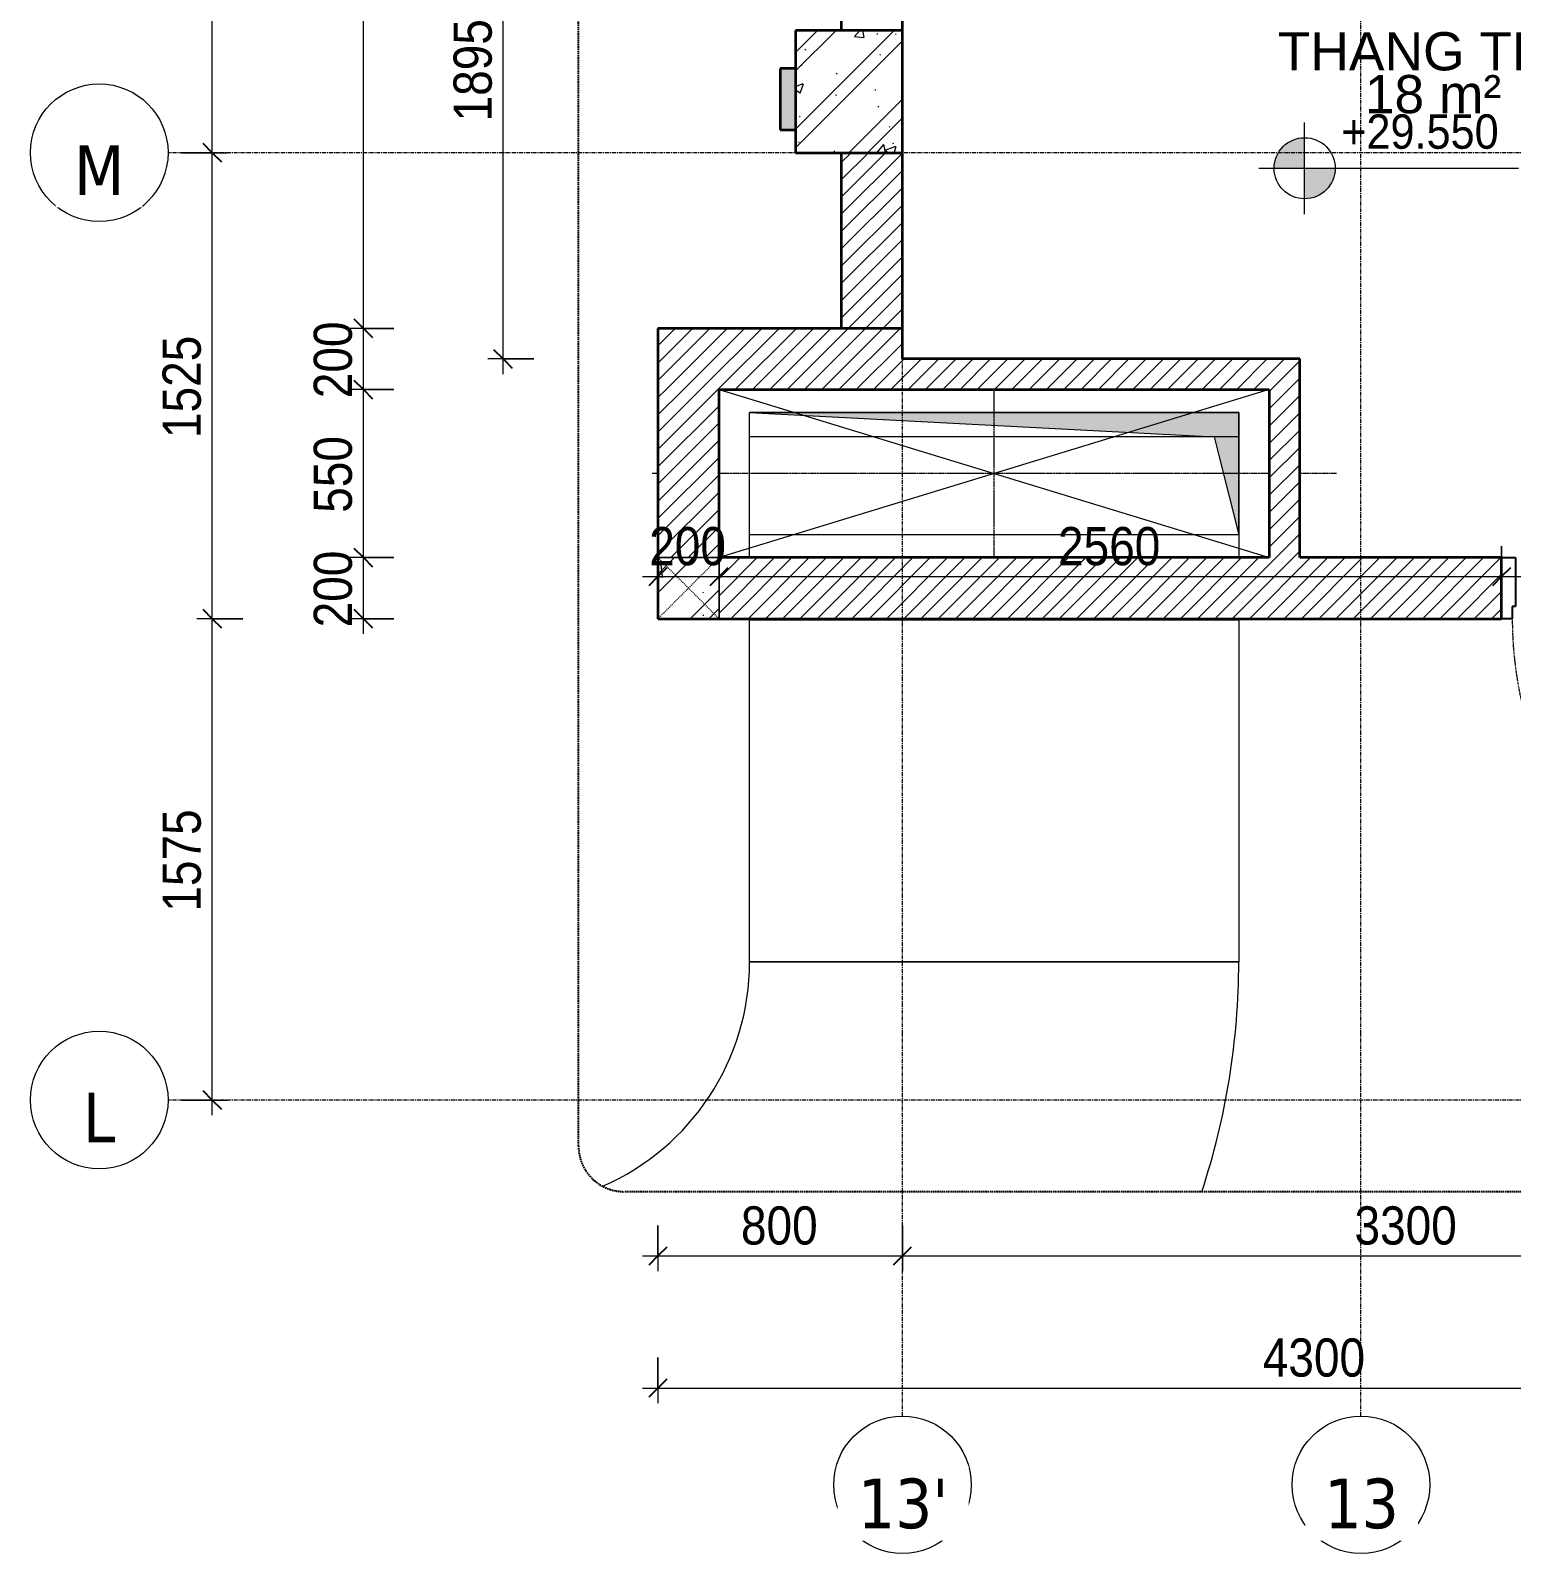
# Model space of a CAD drawing. Header units: millimetres. Extents: x 112507 to 177976, y -4970 to 80839.
# Drawn here: x 150347 to 155193, y 68453 to 73437 of the extents above; entities that cross this region are included whole.
import ezdxf

# ---------------------------------------------------------------- set-up
doc = ezdxf.new("R2010")
doc.units = ezdxf.units.MM
for name, pattern in [('Dash', [6, 3, -3]), ('Dash - Tight', [4.5, 3, -1.5]), ('Grid Line', [22.225, 12.7, -3.175, 3.175, -3.175]), ('Hidden', [7.14375, 4.7625, -2.38125]), ('IMPORT-CENTER _3_', [10.16, 6.35, -1.27, 1.27, -1.27])]:
    doc.linetypes.add(name, pattern=pattern)
for name, color, linetype, lineweight in [('0-2', 250, 'Continuous', 18), ('0-4', 90, 'Continuous', 5), ('A-ANNO-DIMS', 211, 'Continuous', 9), ('A-ANNO-DIMS-50', 211, 'Continuous', 9), ('A-AREA-IDEN', 2, 'Continuous', 9), ('A-DETL-GENF-2', 92, 'Dash - Tight', 18), ('A-DETL-GENF-3', 254, 'Continuous', 18), ('A-DETL-GENF-4', 92, 'Hidden', 25), ('A-DETL-MEDM', 33, 'Continuous', 35), ('A-DOOR', 31, 'Continuous', 18), ('A-DOOR-FRAM', 31, 'Continuous', 25), ('A-FLOR-1', 250, 'Continuous', 18), ('A-WALL', 113, 'Continuous', 18), ('A-WALL-3', 113, 'Continuous', 35), ('A-WALL-PATT-2', 111, 'Continuous', 18), ('G-ANNO-DIMS', 111, 'Continuous', 9), ('G-IMPT', 8, 'Continuous', 18), ('G-IMPT-2', 8, 'IMPORT-CENTER _3_', 18), ('M-EQPM', 50, 'Continuous', 18), ('S-COLS', 52, 'Continuous', 18), ('S-COLS-1', 9, 'Continuous', 5), ('S-COLS-2', 7, 'Continuous', 35), ('S-COLS-3', 52, 'Dash', 18), ('S-COLS-4', 254, 'Continuous', 18), ('S-COLS-5', 52, 'Continuous', 35), ('S-COLS-HDLN', 52, 'Dash', 18), ('S-GRID-1', 1, 'Grid Line', 9), ('S-GRID-IDEN', 1, 'Continuous', 9)]:
    doc.layers.add(name, color=color, linetype=linetype, lineweight=lineweight)
doc.styles.add('Arial_3', font='arial.ttf', dxfattribs={"width": 0.9, "height": 112.5})
doc.styles.add('Arial_4', font='arial.ttf', dxfattribs={"height": 125})
doc.styles.add('Tahoma_B', font='tahomabd.ttf', dxfattribs={"height": 162.5})
doc.styles.add('UTM Avo', font='', dxfattribs={"width": 0.9, "height": 125})
doc.styles.get('UTM Avo').set_extended_font_data('UTM Avo')
doc.dimstyles.new('1_Dim_chi_tiet_2_5', dxfattribs={"dimscale": 304.8, "dimtxt": 124.912619, "dimasz": 0.19685, "dimexe": 0.164042, "dimexo": 0.0625, "dimgap": 0.016404, "dimtad": 1, "dimdec": 0, "dimrnd": 5, "dimzin": 0, "dimdsep": 46, "dimtxsty": 'UTM Avo', "dimblk1": 'OBLIQUE', "dimblk2": 'OBLIQUE', "dimsah": 1, "dimcen": 0.09, "dimdle": 0.164042, "dimazin": 0, "dimtfac": 1, "dimtdec": 4, "dimtix": 1, "dimtmove": 0, "dimatfit": 3, "dimfxl": 0.328084, "dimfxlon": 1, "dimtvp": 1, "dimtolj": 1, "dimtzin": 0, "dimarcsym": 2})
pattern_1 = [(45, (38247.545, 0), (-28.284271, 28.284271), [])]
pattern_2 = [(50, (38247.54, 0), (364.3679, -31.8783), [38.1, -419.1]), (355, (38247.54, 0), (-70.4859, 382.1133), [30.48, -335.28]), (100.451, (38277.9, -2.66), (293.885, 350.2334), [32.38, -356.18]), (46.184, (38247.54, 101.6), (542.1585, -84.0858), [57.15, -628.65]), (96.636, (38292.7, 94.6), (474.8049, 494.8554), [48.57, -534.27]), (351.184, (38247.54, 101.6), (474.8102, 494.85), [45.72, -502.92]), (21, (38298.34, 76.2), (303.22847, -204.53046), [38.1, -419.1]), (326, (38298.34, 76.2), (123.6039, 368.376), [30.48, -335.28]), (71.451, (38323.6, 59.16), (426.8341, 163.8427), [32.38, -356.18]), (37.5, (38247.54, 0), (6.17665, 169.11015), [3.353, -327.863, 3.353, -337.007, -336.55]), (37.5, (38247.54, 0), (6.17665, 169.11015), [-671.576, 3.353, -333.197]), (7.5, (38247.54, 0), (133.63888, 200.3615), [3.353, -190.703, 3.353, -320.243, -128.27]), (7.5, (38247.54, 0), (133.63888, 200.3615), [-517.652, 3.353, -124.917]), (327.5, (38134.26, 0), (271.18182, -11.45836), [3.353, -123.647, 3.353, -392.887, -525.78]), (327.5, (38134.26, 0), (271.18182, -11.45836), [-523.24, 3.353, -522.427]), (317.5, (38083.46, 0), (296.2585, 50.85285), [3.353, -161.747, 3.353, -259.791, -373.38]), (317.5, (38083.46, 0), (296.2585, 50.85285), [-428.244, 3.353, -370.027]), (45, (38247.54, 0), (-125.72359, 125.72359), []), (45, (38247.54, 190.5), (-125.72359, 125.72359), [])]

# ---------------------------------------------------------------- blocks, each defined once
blk = doc.blocks.new('NCV_TKTC_KET CAU_rvt-5-TKCS_THANG BỘ TB5 - MẶT BẰNG TUM MÁI')
at = {"layer": 'S-COLS-1'}
blk.add_hatch(color=256, dxfattribs=at).paths.add_polyline_path([(114602.6, 73111.9), (114602.6, 73311.9), (114552.6, 73311.9), (114552.6, 73111.9)])
at = {"layer": 'A-FLOR-1'}
blk.add_line((114152.4, 72461.9), (114152.4, 71511.9), dxfattribs=at)
at = {"layer": 'S-COLS-2'}
for p, q in [((114552.6, 73311.9), (114552.6, 73111.9)), ((114602.6, 73311.9), (114552.6, 73311.9)), ((114552.6, 73111.9), (114602.6, 73111.9))]:
    blk.add_line(p, q, dxfattribs=at)
blk = doc.blocks.new('TKTC_XREF_260130_MB TUM MAI - TKTC_XREF_260130_MB TUM MAI_dwg_$H1600x400-4167682-TKCS_THANG BỘ TB5 - MẶT BẰNG TUM MÁI')
at = {"layer": 'G-IMPT'}
blk.add_hatch(color=256, dxfattribs=at).paths.add_polyline_path([(-800, -200), (-800, 200), (800, 200), (-720, 120), (-735.1, 59.6)])
for p, q in [((-800, -200), (-800, 200)), ((-800, 200), (800, 200)), ((800, 200), (-720, 120)), ((-720, 120), (-735.1, 59.6)), ((-735.1, 59.6), (-800, -200))]:
    blk.add_line(p, q, dxfattribs=at)
at = {"layer": 'G-IMPT', "flags": 128}
blk.add_lwpolyline([(-800, -200), (800, -200), (800, 200), (-800, 200)], close=True, dxfattribs=at)
at = {"layer": 'G-IMPT-2'}
for p, q in [((0, -275), (0, 275)), ((-1120, 0), (-1000.1, 0)), ((-900.1, 0), (899.9, 0)), ((1099.9, 0), (1120, 0))]:
    blk.add_line(p, q, dxfattribs=at)
blk = doc.blocks.new('TKTC_XREF_260130_MB TUM MAI - TKTC_XREF_260130_MB TUM MAI_dwg_A$Ced4233ca-4167688-TKCS_THANG BỘ TB5 - MẶT BẰNG TUM MÁI')
at = {"extrusion": (0, 0, -1), "zscale": -1}
blk.add_blockref('TKTC_XREF_260130_MB TUM MAI - TKTC_XREF_260130_MB TUM MAI_dwg_$H1600x400-4167682-TKCS_THANG BỘ TB5 - MẶT BẰNG TUM MÁI', (12000.1, 54753.3), dxfattribs=at)
blk = doc.blocks.new('TKTC_XREF_260130_MB TUM MAI - TKTC_XREF_260130_MB TUM MAI_dwg-4167669-TKCS_THANG BỘ TB5 - MẶT BẰNG TUM MÁI')
blk.add_blockref('TKTC_XREF_260130_MB TUM MAI - TKTC_XREF_260130_MB TUM MAI_dwg_A$Ced4233ca-4167688-TKCS_THANG BỘ TB5 - MẶT BẰNG TUM MÁI', (-75899.2, -843934.4))
blk = doc.blocks.new('TKTC_XREF_260130_MB TUM MAI - TKTC_XREF_251221_MB TUM MAI-2041484-TKCS_THANG BỘ TB5 - MẶT BẰNG TUM MÁI')
blk.add_blockref('TKTC_XREF_260130_MB TUM MAI - TKTC_XREF_260130_MB TUM MAI_dwg-4167669-TKCS_THANG BỘ TB5 - MẶT BẰNG TUM MÁI', (169499.2, 843934.4))
blk = doc.blocks.new('TKTC_QUAT HUT KHOI_260130 - TKTC_QUAT HUT KHOI_260130_dwg-4168555-TKCS_THANG BỘ TB5 - MẶT BẰNG TUM MÁI')
at = {"layer": 'G-IMPT'}
blk.add_line((114452.5, 70391.9), (116052.5, 70391.9), dxfattribs=at)
at = {"layer": 'G-IMPT', "flags": 128}
for points in [[(114452.5, 71715.2), (114452.5, 72111.9), (116052.5, 72111.9), (116052.5, 71715.2)], [(116052.5, 71511.9), (116052.5, 70391.9), (114452.5, 70391.9), (114452.5, 71511.9), (114452.5, 71515.2)], [(116052.5, 71515.2), (116052.5, 71511.9), (114452.5, 71511.9), (116052.5, 71511.9)]]:
    blk.add_lwpolyline(points, dxfattribs=at)
at = {"layer": 'G-IMPT'}
for radius, start in [(800, 293.4642), (2400, 341.7386)]:
    blk.add_arc((113652.5, 70391.9), radius, start, 0, dxfattribs=at)
blk = doc.blocks.new('TKTC_QUAT HUT KHOI_260130 - TKTC_QUAT HUT KHOI_260130-2046036-TKCS_THANG BỘ TB5 - MẶT BẰNG TUM MÁI')
blk.add_blockref('TKTC_QUAT HUT KHOI_260130 - TKTC_QUAT HUT KHOI_260130_dwg-4168555-TKCS_THANG BỘ TB5 - MẶT BẰNG TUM MÁI', (-33652.5, -17238.6))
blk = doc.blocks.new('FD_01 - FD_01-1200x2200mm-1787918-TKCS_THANG BỘ TB5 - MẶT BẰNG TUM MÁI')
at = {"layer": 'A-DETL-GENF-2'}
for p, q in [((610, -100), (570, -100)), ((570, -100), (570, -1320)), ((610, -1320), (610, -100)), ((570, -1320), (610, -1320))]:
    blk.add_line(p, q, dxfattribs=at)
blk.add_arc((610, -100), 1220, 180, 268.1211, dxfattribs=at)
at = {"layer": 'A-DOOR-FRAM'}
for p, q in [((-645, 100), (-600, 100)), ((-600, 100), (-600, -60)), ((600, 100), (645, 100)), ((600, -60), (600, 100)), ((-600, -60), (-610, -60)), ((-610, -60), (-610, -100)), ((610, -60), (600, -60)), ((610, -100), (610, -60)), ((-610, -100), (-645, -100)), ((645, -100), (610, -100))]:
    blk.add_line(p, q, dxfattribs=at)
blk = doc.blocks.new('G1_SOF - BO TRU - 200x200-3431794-TKCS_THANG BỘ TB5 - MẶT BẰNG TUM MÁI')
at = {"layer": 'S-COLS-HDLN'}
for p, q in [((-100, -100), (100, 100)), ((100, -100), (-100, 100))]:
    blk.add_line(p, q, dxfattribs=at)
blk = doc.blocks.new('BORDER VIEW - BORDER VIEW-3764658-TKCS_THANG BỘ TB5 - MẶT BẰNG TUM MÁI')
at = {"layer": 'A-DETL-GENF-4'}
for p, q in [((0, 150), (0, 9613.8)), ((5336.3, 0), (150, 0))]:
    blk.add_line(p, q, dxfattribs=at)
blk.add_arc((150, 150), 150, 180, 270, dxfattribs=at)
blk = doc.blocks.new('Grid - M_Grid Head - Circle-353313-TKCS_THANG BỘ TB5 - MẶT BẰNG TUM MÁI')
at = {"layer": 'S-GRID-IDEN'}
blk.add_circle((0, 0), 4.5, dxfattribs=at)
blk = doc.blocks.new('DIMBLOCK126-TKCS_THANG BỘ TB5 - MẶT BẰNG TUM MÁI')
at = {"layer": 'A-ANNO-DIMS-50', "lineweight": 25}
for p, q in [((151893.7, 74259), (151863.7, 74289)), ((151893.7, 74259), (151923.7, 74229)), ((151893.7, 72361.9), (151863.7, 72391.9)), ((151893.7, 72361.9), (151923.7, 72331.9))]:
    blk.add_line(p, q, dxfattribs=at)
at = {"layer": 'A-ANNO-DIMS-50'}
for p, q in [((151993.7, 74259), (151843.7, 74259)), ((151893.7, 72311.9), (151893.7, 74259)), ((151893.7, 74259), (151993.7, 74259)), ((151993.7, 72361.9), (151843.7, 72361.9)), ((151893.7, 72361.9), (151993.7, 72361.9))]:
    blk.add_line(p, q, dxfattribs=at)
at = {"layer": 'A-ANNO-DIMS-50', "color": 0, "insert": (151731.4, 73139.3), "char_height": 125, "width": 410.824, "attachment_point": 1, "rotation": 90, "line_spacing_factor": 1.110334, "style": 'UTM Avo'}
blk.add_mtext('1895', dxfattribs=at)
blk = doc.blocks.new('_Oblique')
at = {"color": 0, "linetype": 'ByBlock', "lineweight": -2}
blk.add_line((-0.5, -0.5), (0.5, 0.5), dxfattribs=at)
blk = doc.blocks.new('DIMBLOCK134-TKCS_THANG BỘ TB5 - MẶT BẰNG TUM MÁI')
at = {"layer": 'A-ANNO-DIMS-50'}
for p, q in [((152400.1, 69094.4), (152400.1, 68944.4)), ((152400.1, 68994.4), (152400.1, 69094.4)), ((156700.1, 69094.4), (156700.1, 68944.4)), ((156700.1, 68994.4), (156700.1, 69094.4)), ((152350.1, 68994.4), (156750.1, 68994.4))]:
    blk.add_line(p, q, dxfattribs=at)
at = {"layer": 'A-ANNO-DIMS-50', "lineweight": 25}
for p, q in [((152400.1, 68994.4), (152370.1, 68964.4)), ((152400.1, 68994.4), (152430.1, 69024.4)), ((156700.1, 68994.4), (156670.1, 68964.4)), ((156700.1, 68994.4), (156730.1, 69024.4))]:
    blk.add_line(p, q, dxfattribs=at)
at = {"layer": 'A-ANNO-DIMS-50', "color": 0, "insert": (154378.9, 69156.7), "char_height": 125, "width": 410.824, "attachment_point": 1, "line_spacing_factor": 1.110334, "style": 'UTM Avo'}
blk.add_mtext('4300', dxfattribs=at)
blk = doc.blocks.new('DIMBLOCK139-TKCS_THANG BỘ TB5 - MẶT BẰNG TUM MÁI')
at = {"layer": 'A-ANNO-DIMS-50', "lineweight": 25}
for p, q in [((150942, 71511.9), (150912, 71541.9)), ((150942, 71511.9), (150972, 71481.9)), ((150942, 69936.9), (150912, 69966.9)), ((150942, 69936.9), (150972, 69906.9))]:
    blk.add_line(p, q, dxfattribs=at)
at = {"layer": 'A-ANNO-DIMS-50'}
for p, q in [((151042, 71511.9), (150892, 71511.9)), ((150942, 69886.9), (150942, 71511.9)), ((150942, 71511.9), (151042, 71511.9)), ((150842, 69936.9), (150992, 69936.9)), ((150942, 69936.9), (150842, 69936.9))]:
    blk.add_line(p, q, dxfattribs=at)
at = {"layer": 'A-ANNO-DIMS-50', "color": 0, "insert": (150779.6, 70553.3), "char_height": 125, "width": 410.824, "attachment_point": 1, "rotation": 90, "line_spacing_factor": 1.110334, "style": 'UTM Avo'}
blk.add_mtext('1575', dxfattribs=at)
blk = doc.blocks.new('DIMBLOCK140-TKCS_THANG BỘ TB5 - MẶT BẰNG TUM MÁI')
at = {"layer": 'A-ANNO-DIMS-50'}
for p, q in [((150842, 73036.9), (150992, 73036.9)), ((150942, 73036.9), (150842, 73036.9)), ((150942, 71511.9), (150942, 73036.9)), ((151042, 71511.9), (150892, 71511.9)), ((150942, 71511.9), (151042, 71511.9))]:
    blk.add_line(p, q, dxfattribs=at)
at = {"layer": 'A-ANNO-DIMS-50', "lineweight": 25}
for p, q in [((150942, 73036.9), (150912, 73066.9)), ((150942, 73036.9), (150972, 73006.9)), ((150942, 71511.9), (150912, 71541.9)), ((150942, 71511.9), (150972, 71481.9))]:
    blk.add_line(p, q, dxfattribs=at)
at = {"layer": 'A-ANNO-DIMS-50', "color": 0, "insert": (150779.6, 72103.2), "char_height": 125, "width": 410.824, "attachment_point": 1, "rotation": 90, "line_spacing_factor": 1.110334, "style": 'UTM Avo'}
blk.add_mtext('1525', dxfattribs=at)
blk = doc.blocks.new('DIMBLOCK141-TKCS_THANG BỘ TB5 - MẶT BẰNG TUM MÁI')
at = {"layer": 'A-ANNO-DIMS-50', "lineweight": 25}
for p, q in [((150942, 78236.9), (150912, 78266.9)), ((150942, 78236.9), (150972, 78206.9)), ((150942, 73036.9), (150912, 73066.9)), ((150942, 73036.9), (150972, 73006.9))]:
    blk.add_line(p, q, dxfattribs=at)
at = {"layer": 'A-ANNO-DIMS-50'}
for p, q in [((150942, 73036.9), (150942, 78286.9)), ((150842, 78236.9), (150992, 78236.9)), ((150942, 78236.9), (150842, 78236.9)), ((150842, 73036.9), (150992, 73036.9)), ((150942, 73036.9), (150842, 73036.9))]:
    blk.add_line(p, q, dxfattribs=at)
at = {"layer": 'A-ANNO-DIMS-50', "color": 0, "insert": (150779.6, 75465.7), "char_height": 125, "width": 410.824, "attachment_point": 1, "rotation": 90, "line_spacing_factor": 1.110334, "style": 'UTM Avo'}
blk.add_mtext('5200', dxfattribs=at)
blk = doc.blocks.new('DIMBLOCK142-TKCS_THANG BỘ TB5 - MẶT BẰNG TUM MÁI')
at = {"layer": 'A-ANNO-DIMS-50', "lineweight": 25}
for p, q in [((151436.5, 71711.9), (151406.5, 71741.9)), ((151436.5, 71711.9), (151466.5, 71681.9)), ((151436.5, 71511.9), (151406.5, 71541.9)), ((151436.5, 71511.9), (151466.5, 71481.9))]:
    blk.add_line(p, q, dxfattribs=at)
at = {"layer": 'A-ANNO-DIMS-50'}
for p, q in [((151536.5, 71711.9), (151386.5, 71711.9)), ((151436.5, 71461.9), (151436.5, 71711.9)), ((151436.5, 71711.9), (151536.5, 71711.9)), ((151536.5, 71511.9), (151386.5, 71511.9)), ((151436.5, 71511.9), (151536.5, 71511.9))]:
    blk.add_line(p, q, dxfattribs=at)
at = {"layer": 'A-ANNO-DIMS-50', "color": 0, "insert": (151274.1, 71483.6), "char_height": 125, "width": 308.118, "attachment_point": 1, "rotation": 90, "line_spacing_factor": 1.110334, "style": 'UTM Avo'}
blk.add_mtext('200', dxfattribs=at)
blk = doc.blocks.new('DIMBLOCK143-TKCS_THANG BỘ TB5 - MẶT BẰNG TUM MÁI')
at = {"layer": 'A-ANNO-DIMS-50', "lineweight": 25}
for p, q in [((151436.5, 72261.9), (151406.5, 72291.9)), ((151436.5, 72261.9), (151466.5, 72231.9)), ((151436.5, 71711.9), (151406.5, 71741.9)), ((151436.5, 71711.9), (151466.5, 71681.9))]:
    blk.add_line(p, q, dxfattribs=at)
at = {"layer": 'A-ANNO-DIMS-50'}
for p, q in [((151536.5, 72261.9), (151386.5, 72261.9)), ((151436.5, 71711.9), (151436.5, 72261.9)), ((151436.5, 72261.9), (151536.5, 72261.9)), ((151536.5, 71711.9), (151386.5, 71711.9)), ((151436.5, 71711.9), (151536.5, 71711.9))]:
    blk.add_line(p, q, dxfattribs=at)
at = {"layer": 'A-ANNO-DIMS-50', "color": 0, "insert": (151274.1, 71858.6), "char_height": 125, "width": 308.118, "attachment_point": 1, "rotation": 90, "line_spacing_factor": 1.110334, "style": 'UTM Avo'}
blk.add_mtext('550', dxfattribs=at)
blk = doc.blocks.new('DIMBLOCK144-TKCS_THANG BỘ TB5 - MẶT BẰNG TUM MÁI')
at = {"layer": 'A-ANNO-DIMS-50', "lineweight": 25}
for p, q in [((151436.5, 72461.9), (151406.5, 72491.9)), ((151436.5, 72461.9), (151466.5, 72431.9)), ((151436.5, 72261.9), (151406.5, 72291.9)), ((151436.5, 72261.9), (151466.5, 72231.9))]:
    blk.add_line(p, q, dxfattribs=at)
at = {"layer": 'A-ANNO-DIMS-50'}
for p, q in [((151536.5, 72461.9), (151386.5, 72461.9)), ((151436.5, 72261.9), (151436.5, 72461.9)), ((151436.5, 72461.9), (151536.5, 72461.9)), ((151536.5, 72261.9), (151386.5, 72261.9)), ((151436.5, 72261.9), (151536.5, 72261.9))]:
    blk.add_line(p, q, dxfattribs=at)
at = {"layer": 'A-ANNO-DIMS-50', "color": 0, "insert": (151274.1, 72233.6), "char_height": 125, "width": 308.118, "attachment_point": 1, "rotation": 90, "line_spacing_factor": 1.110334, "style": 'UTM Avo'}
blk.add_mtext('200', dxfattribs=at)
blk = doc.blocks.new('DIMBLOCK145-TKCS_THANG BỘ TB5 - MẶT BẰNG TUM MÁI')
at = {"layer": 'A-ANNO-DIMS-50', "lineweight": 25}
for p, q in [((151436.5, 78036.5), (151406.5, 78066.5)), ((151436.5, 78036.5), (151466.5, 78006.5)), ((151436.5, 72461.9), (151406.5, 72491.9)), ((151436.5, 72461.9), (151466.5, 72431.9))]:
    blk.add_line(p, q, dxfattribs=at)
at = {"layer": 'A-ANNO-DIMS-50'}
for p, q in [((151536.5, 78036.5), (151386.5, 78036.5)), ((151436.5, 72461.9), (151436.5, 78036.5)), ((151436.5, 78036.5), (151536.5, 78036.5)), ((151536.5, 72461.9), (151386.5, 72461.9)), ((151436.5, 72461.9), (151536.5, 72461.9))]:
    blk.add_line(p, q, dxfattribs=at)
at = {"layer": 'A-ANNO-DIMS-50', "color": 0, "insert": (151274.1, 75078.1), "char_height": 125, "width": 410.824, "attachment_point": 1, "rotation": 90, "line_spacing_factor": 1.110334, "style": 'UTM Avo'}
blk.add_mtext('5575', dxfattribs=at)
blk = doc.blocks.new('DIMBLOCK152-TKCS_THANG BỘ TB5 - MẶT BẰNG TUM MÁI')
at = {"layer": 'A-ANNO-DIMS-50'}
for p, q in [((152400.1, 69526.5), (152400.1, 69376.5)), ((152400.1, 69426.5), (152400.1, 69526.5)), ((153200.1, 69526.5), (153200.1, 69376.5)), ((153200.1, 69426.5), (153200.1, 69526.5)), ((152350.1, 69426.5), (153200.1, 69426.5))]:
    blk.add_line(p, q, dxfattribs=at)
at = {"layer": 'A-ANNO-DIMS-50', "lineweight": 25}
for p, q in [((152400.1, 69426.5), (152430.1, 69456.5)), ((153200.1, 69426.5), (153230.1, 69456.5)), ((152400.1, 69426.5), (152370.1, 69396.5)), ((153200.1, 69426.5), (153170.1, 69396.5))]:
    blk.add_line(p, q, dxfattribs=at)
at = {"layer": 'A-ANNO-DIMS-50', "color": 0, "insert": (152671.7, 69588.9), "char_height": 125, "width": 308.118, "attachment_point": 1, "line_spacing_factor": 1.110334, "style": 'UTM Avo'}
blk.add_mtext('800', dxfattribs=at)
blk = doc.blocks.new('DIMBLOCK153-TKCS_THANG BỘ TB5 - MẶT BẰNG TUM MÁI')
at = {"layer": 'A-ANNO-DIMS-50'}
for p, q in [((153200.1, 69526.5), (153200.1, 69376.5)), ((153200.1, 69426.5), (153200.1, 69526.5)), ((156500.1, 69526.5), (156500.1, 69376.5)), ((156500.1, 69426.5), (156500.1, 69526.5)), ((153200.1, 69426.5), (156500.1, 69426.5))]:
    blk.add_line(p, q, dxfattribs=at)
at = {"layer": 'A-ANNO-DIMS-50', "lineweight": 25}
for p, q in [((153200.1, 69426.5), (153230.1, 69456.5)), ((156500.1, 69426.5), (156530.1, 69456.5)), ((153200.1, 69426.5), (153170.1, 69396.5)), ((156500.1, 69426.5), (156470.1, 69396.5))]:
    blk.add_line(p, q, dxfattribs=at)
at = {"layer": 'A-ANNO-DIMS-50', "color": 0, "insert": (154678.9, 69588.9), "char_height": 125, "width": 410.824, "attachment_point": 1, "line_spacing_factor": 1.110334, "style": 'UTM Avo'}
blk.add_mtext('3300', dxfattribs=at)
blk = doc.blocks.new('DIMBLOCK155-TKCS_THANG BỘ TB5 - MẶT BẰNG TUM MÁI')
at = {"layer": 'A-ANNO-DIMS-50'}
for p, q in [((152400.1, 71749.5), (152400.1, 71599.5)), ((152400.1, 71649.5), (152400.1, 71749.5)), ((152600.1, 71749.5), (152600.1, 71599.5)), ((152600.1, 71649.5), (152600.1, 71749.5)), ((152350.1, 71649.5), (152600.1, 71649.5))]:
    blk.add_line(p, q, dxfattribs=at)
at = {"layer": 'A-ANNO-DIMS-50', "lineweight": 25}
for p, q in [((152400.1, 71649.5), (152430.1, 71679.5)), ((152600.1, 71649.5), (152630.1, 71679.5)), ((152400.1, 71649.5), (152370.1, 71619.5)), ((152600.1, 71649.5), (152570.1, 71619.5))]:
    blk.add_line(p, q, dxfattribs=at)
at = {"layer": 'A-ANNO-DIMS-50', "color": 0, "insert": (152371.7, 71811.9), "char_height": 125, "width": 308.118, "attachment_point": 1, "line_spacing_factor": 1.110334, "style": 'UTM Avo'}
blk.add_mtext('200', dxfattribs=at)
blk = doc.blocks.new('DIMBLOCK156-TKCS_THANG BỘ TB5 - MẶT BẰNG TUM MÁI')
at = {"layer": 'A-ANNO-DIMS-50'}
for p, q in [((152600.1, 71749.5), (152600.1, 71599.5)), ((152600.1, 71649.5), (152600.1, 71749.5)), ((155160.1, 71749.5), (155160.1, 71599.5)), ((155160.1, 71649.5), (155160.1, 71749.5)), ((152600.1, 71649.5), (155160.1, 71649.5))]:
    blk.add_line(p, q, dxfattribs=at)
at = {"layer": 'A-ANNO-DIMS-50', "lineweight": 25}
for p, q in [((152600.1, 71649.5), (152630.1, 71679.5)), ((155160.1, 71649.5), (155190.1, 71679.5)), ((152600.1, 71649.5), (152570.1, 71619.5)), ((155160.1, 71649.5), (155130.1, 71619.5))]:
    blk.add_line(p, q, dxfattribs=at)
at = {"layer": 'A-ANNO-DIMS-50', "color": 0, "insert": (153708.9, 71811.9), "char_height": 125, "width": 410.824, "attachment_point": 1, "line_spacing_factor": 1.110334, "style": 'UTM Avo'}
blk.add_mtext('2560', dxfattribs=at)
blk = doc.blocks.new('DIMBLOCK157-TKCS_THANG BỘ TB5 - MẶT BẰNG TUM MÁI')
at = {"layer": 'A-ANNO-DIMS-50'}
for p, q in [((155160.1, 71749.5), (155160.1, 71599.5)), ((155160.1, 71649.5), (155160.1, 71749.5)), ((156450.1, 71749.5), (156450.1, 71599.5)), ((156450.1, 71649.5), (156450.1, 71749.5)), ((155160.1, 71649.5), (156450.1, 71649.5))]:
    blk.add_line(p, q, dxfattribs=at)
at = {"layer": 'A-ANNO-DIMS-50', "lineweight": 25}
for p, q in [((155160.1, 71649.5), (155190.1, 71679.5)), ((156450.1, 71649.5), (156480.1, 71679.5)), ((155160.1, 71649.5), (155130.1, 71619.5)), ((156450.1, 71649.5), (156420.1, 71619.5))]:
    blk.add_line(p, q, dxfattribs=at)
at = {"layer": 'A-ANNO-DIMS-50', "color": 0, "insert": (155633.9, 71811.9), "char_height": 125, "width": 410.824, "attachment_point": 1, "line_spacing_factor": 1.110334, "style": 'UTM Avo'}
blk.add_mtext('1290', dxfattribs=at)
blk = doc.blocks.new('Spot Elevations - M_Spot Elevation - Target Filled-350595-TKCS_THANG BỘ TB5 - MẶT BẰNG TUM MÁI')
at = {"layer": 'G-ANNO-DIMS'}
h = blk.add_hatch(color=256, dxfattribs=at)
edge = h.paths.add_edge_path()
edge.add_line((0, 0), (-2, 0))
edge.add_arc((0, 0), 2, 90, 180, ccw=False)
edge.add_line((0, 2), (0, 0))
h = blk.add_hatch(color=256, dxfattribs=at)
edge = h.paths.add_edge_path()
edge.add_line((0, 0), (2, 0))
edge.add_arc((0, 0), 2, 270, 360, ccw=False)
edge.add_line((0, -2), (0, 0))
for p, q in [((0, -3), (0, 3)), ((-3, 0), (14, 0))]:
    blk.add_line(p, q, dxfattribs=at)
blk.add_circle((0, 0), 2, dxfattribs=at)

msp = doc.modelspace()

# ---------------------------------------------------------------- hatches: boundary and pattern name
at = {"layer": 'A-DETL-GENF-3'}
h = msp.add_hatch(dxfattribs=at)
h.set_pattern_fill('FP_2', color=256, style=0, pattern_type=2)
h.set_pattern_definition(pattern_2)
h.paths.add_polyline_path([(156850.1, 73036.9), (156850.1, 73436.9), (156500.1, 73436.9), (156500.1, 73036.9)])
h.paths.add_polyline_path([(152850.1, 73036.9), (153200.1, 73036.9), (153200.1, 73436.9), (152850.1, 73436.9)])
h.paths.add_polyline_path([(156900.1, 78039), (156900.1, 78636.9), (156500.1, 78636.9), (156500.1, 78039)])
h.paths.add_polyline_path([(152800.1, 78039), (153200.1, 78039), (153200.1, 78636.9), (152800.1, 78636.9), (152800.1, 78187.6)])
at = {"layer": 'A-WALL-PATT-2'}
h = msp.add_hatch(dxfattribs=at)
h.set_pattern_fill('FP_1', color=256, style=0, pattern_type=2)
h.set_pattern_definition(pattern_1)
h.paths.add_polyline_path([(153200.1, 72461.9), (153200.1, 73036.9), (153000.1, 73036.9), (153000.1, 72461.9)])
h = msp.add_hatch(dxfattribs=at)
h.set_pattern_fill('FP_1', color=256, style=0, pattern_type=2)
h.set_pattern_definition(pattern_1)
h.paths.add_polyline_path([(153200.1, 72261.9), (153200.1, 72461.9), (152400.1, 72461.9), (152400.1, 72261.9), (152600.1, 72261.9)])
h = msp.add_hatch(dxfattribs=at)
h.set_pattern_fill('FP_1', color=256, style=0, pattern_type=2)
h.set_pattern_definition(pattern_1)
h.paths.add_polyline_path([(154400.1, 72261.9), (154400.1, 72361.9), (153200.1, 72361.9), (153200.1, 72261.9)])
h = msp.add_hatch(dxfattribs=at)
h.set_pattern_fill('FP_1', color=256, style=0, pattern_type=2)
h.set_pattern_definition(pattern_1)
h.paths.add_polyline_path([(154400.1, 71711.9), (154500.1, 71711.9), (154500.1, 72361.9), (154400.1, 72361.9), (154400.1, 72046.6)])
h = msp.add_hatch(dxfattribs=at)
h.set_pattern_fill('FP_1', color=256, style=0, pattern_type=2)
h.set_pattern_definition(pattern_1)
h.paths.add_polyline_path([(152600.1, 71711.9), (152600.1, 72261.9), (152400.1, 72261.9), (152400.1, 71711.9)])
h = msp.add_hatch(dxfattribs=at)
h.set_pattern_fill('FP_1', color=256, style=0, pattern_type=2)
h.set_pattern_definition(pattern_1)
h.paths.add_polyline_path([(152600.1, 71511.9), (155160.1, 71511.9), (155160.1, 71711.9), (152600.1, 71711.9)])
h.paths.add_polyline_path([(156500.1, 71511.9), (156500.1, 71711.9), (156450.1, 71711.9), (156450.1, 71511.9)])
at = {"layer": 'S-COLS-4'}
h = msp.add_hatch(dxfattribs=at)
h.set_pattern_fill('FP_2', color=256, style=0, pattern_type=2)
h.set_pattern_definition(pattern_2)
h.paths.add_polyline_path([(152600.1, 71511.9), (152600.1, 71711.9), (152400.1, 71711.9), (152400.1, 71511.9)])
h = msp.add_hatch(dxfattribs=at)
h.set_pattern_fill('FP_2', color=256, style=0, pattern_type=2)
h.set_pattern_definition(pattern_2)
h.paths.add_polyline_path([(152600.1, 71511.9), (152600.1, 71711.9), (152400.1, 71711.9), (152400.1, 71511.9)])

# ---------------------------------------------------------------- linework, layer by layer
at = {"layer": '0-2'}
for p, q in [((154400.1, 72261.9), (152600.1, 71711.9)), ((152600.1, 72261.9), (154400.1, 71711.9))]:
    msp.add_line(p, q, dxfattribs=at)
at = {"layer": 'A-DETL-MEDM'}
for p, q in [((153200.1, 73436.9), (152850.1, 73436.9)), ((152850.1, 73436.9), (152850.1, 73036.9)), ((153200.1, 73036.9), (153200.1, 73436.9)), ((152850.1, 73036.9), (153200.1, 73036.9))]:
    msp.add_line(p, q, dxfattribs=at)
at = {"layer": 'A-WALL'}
for p, q in [((152400.1, 71711.9), (152600.1, 71711.9)), ((152600.1, 71711.9), (152600.1, 71511.9))]:
    msp.add_line(p, q, dxfattribs=at)
at = {"layer": 'A-WALL-3'}
for p, q in [((153000.1, 77936.9), (153000.1, 73436.9)), ((153200.1, 73436.9), (153200.1, 77936.9)), ((153000.1, 73036.9), (153000.1, 72461.9)), ((153200.1, 72361.9), (153200.1, 73036.9)), ((153200.1, 72461.9), (152400.1, 72461.9)), ((152400.1, 72461.9), (152400.1, 71711.9)), ((154500.1, 72361.9), (153200.1, 72361.9)), ((154500.1, 71711.9), (154500.1, 72361.9)), ((152600.1, 72261.9), (154400.1, 72261.9)), ((152600.1, 71711.9), (152600.1, 72261.9)), ((154400.1, 72261.9), (154400.1, 71711.9)), ((154400.1, 71711.9), (152600.1, 71711.9)), ((155160.1, 71711.9), (154500.1, 71711.9)), ((155160.1, 71511.9), (155160.1, 71711.9)), ((152600.1, 71511.9), (155160.1, 71511.9))]:
    msp.add_line(p, q, dxfattribs=at)
at = {"layer": 'S-COLS'}
for p, q in [((152600.1, 71711.9), (152400.1, 71711.9)), ((152600.1, 71511.9), (152600.1, 71711.9))]:
    msp.add_line(p, q, dxfattribs=at)
at = {"layer": 'S-COLS-5'}
for p, q in [((152400.1, 71711.9), (152400.1, 71511.9)), ((152400.1, 71511.9), (152600.1, 71511.9))]:
    msp.add_line(p, q, dxfattribs=at)
at = {"layer": 'S-GRID-1'}
for p, q in [((153200.1, 70152.8), (153200.1, 79139.3)), ((154700.1, 70152.8), (154700.1, 79139.3)), ((152047.5, 73036.9), (150797.5, 73036.9)), ((157929.6, 73036.9), (152047.5, 73036.9)), ((153200.1, 68902.8), (153200.1, 70152.8)), ((154700.1, 68902.8), (154700.1, 70152.8)), ((152047.5, 69936.9), (150797.5, 69936.9)), ((157929.6, 69936.9), (152047.5, 69936.9))]:
    msp.add_line(p, q, dxfattribs=at)

# ---------------------------------------------------------------- block references
at = {"layer": '0-4'}
msp.add_blockref('NCV_TKTC_KET CAU_rvt-5-TKCS_THANG BỘ TB5 - MẶT BẰNG TUM MÁI', (38247.5, 0), dxfattribs=at)
at = {"layer": 'A-DETL-GENF-2'}
msp.add_blockref('BORDER VIEW - BORDER VIEW-3764658-TKCS_THANG BỘ TB5 - MẶT BẰNG TUM MÁI', (152140.1, 69636.9), dxfattribs=at)
at = {"layer": 'A-DOOR'}
msp.add_blockref('FD_01 - FD_01-1200x2200mm-1787918-TKCS_THANG BỘ TB5 - MẶT BẰNG TUM MÁI', (155805.1, 71611.9), dxfattribs=at)
at = {"layer": 'G-ANNO-DIMS', "xscale": 49.99999999999998, "yscale": 49.99999999999998, "zscale": 49.99999999999998}
msp.add_blockref('Spot Elevations - M_Spot Elevation - Target Filled-350595-TKCS_THANG BỘ TB5 - MẶT BẰNG TUM MÁI', (154515.8, 72986), dxfattribs=at)
at = {"layer": 'M-EQPM'}
for name, p in [('TKTC_QUAT HUT KHOI_260130 - TKTC_QUAT HUT KHOI_260130-2046036-TKCS_THANG BỘ TB5 - MẶT BẰNG TUM MÁI', (71900.1, 17235.3)), ('TKTC_XREF_260130_MB TUM MAI - TKTC_XREF_251221_MB TUM MAI-2041484-TKCS_THANG BỘ TB5 - MẶT BẰNG TUM MÁI', (71900.1, 17233.6))]:
    msp.add_blockref(name, p, dxfattribs=at)
at = {"layer": 'S-COLS-3', "rotation": 180}
msp.add_blockref('G1_SOF - BO TRU - 200x200-3431794-TKCS_THANG BỘ TB5 - MẶT BẰNG TUM MÁI', (152500.1, 71611.9), dxfattribs=at)
at = {"layer": 'S-GRID-IDEN', "xscale": 49.99999999999998, "yscale": 49.99999999999998, "zscale": 49.99999999999998, "rotation": 89.99999999999982}
for p in [(150572.5, 73036.9), (150572.5, 69936.9)]:
    msp.add_blockref('Grid - M_Grid Head - Circle-353313-TKCS_THANG BỘ TB5 - MẶT BẰNG TUM MÁI', p, dxfattribs=at)
at = {"layer": 'S-GRID-IDEN', "xscale": 49.99999999999998, "yscale": 49.99999999999998, "zscale": 49.99999999999998}
for p in [(153200.1, 68677.8), (154700.1, 68677.8)]:
    msp.add_blockref('Grid - M_Grid Head - Circle-353313-TKCS_THANG BỘ TB5 - MẶT BẰNG TUM MÁI', p, dxfattribs=at)

# ---------------------------------------------------------------- texts
at = {"layer": 'A-AREA-IDEN', "char_height": 125, "line_spacing_factor": 0.936439, "style": 'Arial_4'}
for s, insert, width, attachment_point in [('\\pt2.5,5,7.5,10,12.5,15,17.5,20,22.5,25,27.5,30,32.5,35,37.5,40,42.5,45,47.5,50,52.5,55,57.5,60,62.5,65,67.5,70,72.5,75,77.5,80;THANG TB5', (154917.8, 73304.5), 985.5, 8), ('\\pt2.5,5,7.5,10,12.5,15,17.5,20,22.5,25,27.5,30,32.5,35,37.5,40,42.5,45,47.5,50,52.5,55,57.5,60,62.5,65,67.5,70,72.5,75,77.5,80;18 m²', (154935.7, 73227.7), 453, 5)]:
    msp.add_mtext(s, dxfattribs=dict(at, insert=insert, width=width, attachment_point=attachment_point))
at = {"layer": 'G-ANNO-DIMS', "insert": (154635.4, 73162.3), "char_height": 112.5, "width": 612.906, "attachment_point": 1, "line_spacing_factor": 0.941778, "style": 'Arial_3'}
msp.add_mtext('+29.550', dxfattribs=at)

# ---------------------------------------------------------------- dimensions: what is measured, and where the dimension line sits
at = {"layer": 'A-ANNO-DIMS'}
for base, p1, p2, override, picture, middle in [((150942, 78236.9), (150842, 73036.9), (150842, 78236.9), {"dimpost": '<>', "dimfxl": 5200.050696}, 'DIMBLOCK141-TKCS_THANG BỘ TB5 - MẶT BẰNG TUM MÁI', (150872.3, 75636.9)), ((151436.5, 78036.5), (151536.5, 72461.9), (151536.5, 78036.5), {"dimpost": '<>', "dimfxl": 5574.6}, 'DIMBLOCK145-TKCS_THANG BỘ TB5 - MẶT BẰNG TUM MÁI', (151367.9, 75249.2)), ((151893.7, 74259), (151993.7, 72361.9), (151993.7, 74259), {"dimpost": '<>', "dimfxl": 1897.052476}, 'DIMBLOCK126-TKCS_THANG BỘ TB5 - MẶT BẰNG TUM MÁI', (151824.1, 73310.5)), ((150942, 73036.9), (151042, 71511.9), (150842, 73036.9), {"dimpost": '<>', "dimfxl": 1538.008576}, 'DIMBLOCK140-TKCS_THANG BỘ TB5 - MẶT BẰNG TUM MÁI', (150872.3, 72274.4)), ((151436.5, 72461.9), (151536.5, 72261.9), (151536.5, 72461.9), {"dimpost": '<>', "dimfxl": 200}, 'DIMBLOCK144-TKCS_THANG BỘ TB5 - MẶT BẰNG TUM MÁI', (151366.8, 72361.9)), ((151436.5, 72261.9), (151536.5, 71711.9), (151536.5, 72261.9), {"dimpost": '<>', "dimfxl": 550}, 'DIMBLOCK143-TKCS_THANG BỘ TB5 - MẶT BẰNG TUM MÁI', (151366.8, 71986.9)), ((151436.5, 71711.9), (151536.5, 71511.9), (151536.5, 71711.9), {"dimpost": '<>', "dimfxl": 200}, 'DIMBLOCK142-TKCS_THANG BỘ TB5 - MẶT BẰNG TUM MÁI', (151366.8, 71611.9)), ((150942, 71511.9), (150842, 69936.9), (151042, 71511.9), {"dimpost": '<>', "dimfxl": 1587.647631}, 'DIMBLOCK139-TKCS_THANG BỘ TB5 - MẶT BẰNG TUM MÁI', (150873.4, 70724.4))]:
    dim = msp.add_linear_dim(base=base, p1=p1, p2=p2, angle=90, dimstyle='1_Dim_chi_tiet_2_5', override=override, dxfattribs=at)
    dim.commit()
    dim.dimension.update_dxf_attribs({"geometry": picture, "text_midpoint": middle})
for base, p1, p2, override, picture, middle in [((152600.1, 71649.5), (152400.1, 71749.5), (152600.1, 71749.5), {"dimpost": '<>', "dimfxl": 200}, 'DIMBLOCK155-TKCS_THANG BỘ TB5 - MẶT BẰNG TUM MÁI', (152500.1, 71719.2)), ((155160.1, 71649.5), (152600.1, 71749.5), (155160.1, 71749.5), {"dimpost": '<>', "dimfxl": 2560}, 'DIMBLOCK156-TKCS_THANG BỘ TB5 - MẶT BẰNG TUM MÁI', (153880.1, 71719.2)), ((156450.1, 71649.5), (155160.1, 71749.5), (156450.1, 71749.5), {"dimpost": '<>', "dimfxl": 1290}, 'DIMBLOCK157-TKCS_THANG BỘ TB5 - MẶT BẰNG TUM MÁI', (155805.1, 71719.2)), ((153200.1, 69426.5), (152400.1, 69526.5), (153200.1, 69526.5), {"dimpost": '<>', "dimfxl": 800}, 'DIMBLOCK152-TKCS_THANG BỘ TB5 - MẶT BẰNG TUM MÁI', (152800.1, 69496.2)), ((156500.1, 69426.5), (153200.1, 69526.5), (156500.1, 69526.5), {"dimpost": '<>', "dimfxl": 3300}, 'DIMBLOCK153-TKCS_THANG BỘ TB5 - MẶT BẰNG TUM MÁI', (154850.1, 69496.2)), ((156700.1, 68994.4), (152400.1, 69094.4), (156700.1, 69094.4), {"dimpost": '<>', "dimfxl": 4300}, 'DIMBLOCK134-TKCS_THANG BỘ TB5 - MẶT BẰNG TUM MÁI', (154550.1, 69064))]:
    dim = msp.add_linear_dim(base=base, p1=p1, p2=p2, dimstyle='1_Dim_chi_tiet_2_5', override=override, dxfattribs=at)
    dim.commit()
    dim.dimension.update_dxf_attribs({"geometry": picture, "text_midpoint": middle})

# ---------------------------------------------------------------- next in the draw order: texts
at = {"layer": 'S-GRID-IDEN', "char_height": 162.5, "attachment_point": 5, "line_spacing_factor": 0.996129, "style": 'Tahoma_B', "bg_fill": 3, "box_fill_scale": 1.25, "bg_fill_color": 256, "bg_fill_true_color": 13158600, "bg_fill_transparency": 0}
for s, insert, width in [('\\pt634.99962,1269.99925,1905.0005,2540.00013,3174.99975,3809.99937,4445.00062,5080.00025,5714.99987,6349.9995,6985.00075,7620.00037,8255,8889.99962,9524.99925,10160.0005,10795.00013,11429.99975,12064.99938,12700.00063,13335.00025,13969.99988,14604.9995,15240.00075,15875.00038,16510,17144.99963,17779.99925,18415.0005,19050.00013,19684.99975,20319.99938;M', (150572, 72979.6), 202), ('\\pt634.99962,1269.99925,1905.0005,2540.00013,3174.99975,3809.99937,4445.00062,5080.00025,5714.99987,6349.9995,6985.00075,7620.00037,8255,8889.99962,9524.99925,10160.0005,10795.00013,11429.99975,12064.99938,12700.00063,13335.00025,13969.99988,14604.9995,15240.00075,15875.00038,16510,17144.99963,17779.99925,18415.0005,19050.00013,19684.99975,20319.99938;L', (150572, 69879.7), 129), ("\\pt634.99962,1269.99925,1905.0005,2540.00013,3174.99975,3809.99937,4445.00062,5080.00025,5714.99987,6349.9995,6985.00075,7620.00037,8255,8889.99962,9524.99925,10160.0005,10795.00013,11429.99975,12064.99938,12700.00063,13335.00025,13969.99988,14604.9995,15240.00075,15875.00038,16510,17144.99963,17779.99925,18415.0005,19050.00013,19684.99975,20319.99938;13'", (153202.2, 68615.3), 347.5), ('\\pt634.99962,1269.99925,1905.0005,2540.00013,3174.99975,3809.99937,4445.00062,5080.00025,5714.99987,6349.9995,6985.00075,7620.00037,8255,8889.99962,9524.99925,10160.0005,10795.00013,11429.99975,12064.99938,12700.00063,13335.00025,13969.99988,14604.9995,15240.00075,15875.00038,16510,17144.99963,17779.99925,18415.0005,19050.00013,19684.99975,20319.99938;13', (154702.2, 68615.3), 288)]:
    msp.add_mtext(s, dxfattribs=dict(at, insert=insert, width=width))

doc.saveas('drawing.dxf')
